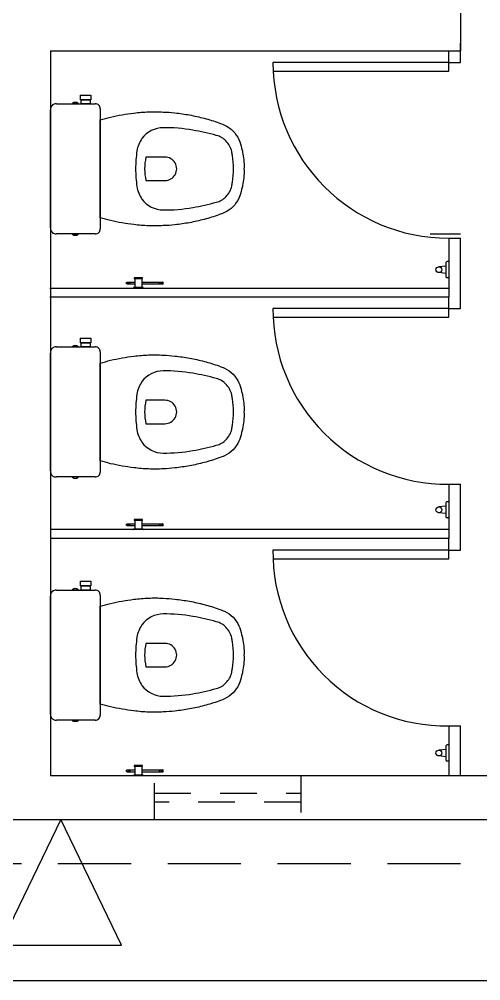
# Model space of a CAD drawing. Header units: millimetres. Extents: x 999 to 1260, y -38 to 225.
# Drawn here: x 1070.685 to 1072.261, y 76.857 to 80.139 of the extents above; entities that cross this region are included whole.
import ezdxf
from ezdxf.enums import TextEntityAlignment as Align

# ---------------------------------------------------------------- set-up
doc = ezdxf.new("R2010")
doc.units = ezdxf.units.MM
doc.linetypes.add('HIDDEN', pattern=[0.375, 0.25, -0.125])
doc.linetypes.add('HIDDEN2', pattern=[0.1875, 0.125, -0.0625])
doc.layers.add('I-ARQ', color=8, linetype='Continuous')
doc.styles.add('ROMANS', font='romans', dxfattribs={"oblique": 15})

# ---------------------------------------------------------------- blocks, each defined once
blk = doc.blocks.new('praça')
at = {"layer": 'I-ARQ', "linetype": 'HIDDEN'}
blk.add_line((1253.1208, 36.8394), (1253.1208, 14.8994), dxfattribs=at)
at = {"layer": 'I-ARQ'}
for p, q in [((1252.7208, 15.8444), (1252.7208, 34.9944)), ((1252.7208, 15.8444), (1252.7208, 34.9944)), ((1252.7208, 15.8444), (1252.7208, 34.9944)), ((1253.2708, 20.4819), (1253.2708, 16.0444)), ((1255.0558, 19.9919), (1255.0558, 18.6301)), ((1255.0858, 19.9919), (1255.0858, 18.6301)), ((1253.4208, 16.0444), (1253.4208, 19.9901)), ((1255.8958, 19.9901), (1253.4208, 19.9901)), ((1253.6106, 19.8368), (1253.6106, 19.9693)), ((1253.6315, 19.9901), (1254.0338, 19.9901)), ((1254.0546, 19.9693), (1254.0546, 19.8368)), ((1254.2308, 18.6301), (1254.2308, 19.9901)), ((1254.2608, 18.6301), (1254.2608, 19.9901)), ((1254.4406, 19.8368), (1254.4406, 19.9693)), ((1254.4615, 19.9901), (1254.8638, 19.9901)), ((1254.8846, 19.9693), (1254.8846, 19.8368)), ((1255.2706, 19.8368), (1255.2706, 19.9693)), ((1255.2915, 19.9901), (1255.6938, 19.9901)), ((1255.7146, 19.9693), (1255.7146, 19.8368)), ((1255.8958, 19.9901), (1255.8958, 18.6301)), ((1254.0376, 19.8201), (1253.6276, 19.8201)), ((1254.8676, 19.8201), (1254.4576, 19.8201)), ((1255.6976, 19.8201), (1255.2876, 19.8201)), ((1253.4229, 19.6751), (1253.4229, 19.705)), ((1253.4523, 19.7016), (1253.4229, 19.7016)), ((1253.4346, 19.7278), (1253.4346, 19.7016)), ((1253.4346, 19.7239), (1253.4406, 19.7239)), ((1253.4346, 19.7218), (1253.4406, 19.7218)), ((1253.4346, 19.7178), (1253.4406, 19.7178)), ((1253.4406, 19.7278), (1253.4406, 19.7016)), ((1253.4523, 19.6771), (1253.4523, 19.703)), ((1253.4558, 19.6771), (1253.4558, 19.703)), ((1254.2629, 19.6751), (1254.2629, 19.705)), ((1254.2923, 19.7016), (1254.2629, 19.7016)), ((1254.2746, 19.7278), (1254.2746, 19.7016)), ((1254.2746, 19.7239), (1254.2806, 19.7239)), ((1254.2746, 19.7218), (1254.2806, 19.7218)), ((1254.2746, 19.7178), (1254.2806, 19.7178)), ((1254.2806, 19.7278), (1254.2806, 19.7016)), ((1254.2923, 19.6771), (1254.2923, 19.703)), ((1254.2958, 19.6771), (1254.2958, 19.703)), ((1255.0879, 19.6751), (1255.0879, 19.705)), ((1255.1173, 19.7016), (1255.0879, 19.7016)), ((1255.0996, 19.7278), (1255.0996, 19.7016)), ((1255.0996, 19.7239), (1255.1056, 19.7239)), ((1255.0996, 19.7218), (1255.1056, 19.7218)), ((1255.0996, 19.7178), (1255.1056, 19.7178)), ((1255.1056, 19.7278), (1255.1056, 19.7016)), ((1255.1173, 19.6771), (1255.1173, 19.703)), ((1255.1208, 19.6771), (1255.1208, 19.703)), ((1253.4523, 19.6785), (1253.4229, 19.6785)), ((1253.4346, 19.6785), (1253.4346, 19.6071)), ((1253.4406, 19.6785), (1253.4406, 19.6071)), ((1254.2923, 19.6785), (1254.2629, 19.6785)), ((1254.2746, 19.6785), (1254.2746, 19.6071)), ((1254.2806, 19.6785), (1254.2806, 19.6071)), ((1255.1173, 19.6785), (1255.0879, 19.6785)), ((1255.0996, 19.6785), (1255.0996, 19.6071)), ((1255.1056, 19.6785), (1255.1056, 19.6071)), ((1253.4346, 19.6171), (1253.4406, 19.6171)), ((1253.4346, 19.612), (1253.4406, 19.612)), ((1253.4346, 19.6087), (1253.4406, 19.6087)), ((1253.4347, 19.6062), (1253.4405, 19.6062)), ((1254.2746, 19.6171), (1254.2806, 19.6171)), ((1254.2746, 19.612), (1254.2806, 19.612)), ((1254.2746, 19.6087), (1254.2806, 19.6087)), ((1254.2747, 19.6062), (1254.2805, 19.6062)), ((1255.0996, 19.6171), (1255.1056, 19.6171)), ((1255.0996, 19.612), (1255.1056, 19.612)), ((1255.0996, 19.6087), (1255.1056, 19.6087)), ((1255.0997, 19.6062), (1255.1055, 19.6062)), ((1254.1608, 19.2301), (1254.1608, 18.6301)), ((1254.1908, 18.6301), (1254.1908, 19.2301)), ((1254.9858, 19.2301), (1254.9858, 18.6301)), ((1255.0158, 18.6301), (1255.0158, 19.2301)), ((1255.8258, 19.2301), (1255.8258, 18.6301)), ((1255.8558, 18.6301), (1255.8558, 19.2301)), ((1255.2708, 18.6929), (1255.2708, 18.5901)), ((1253.4856, 18.6401), (1253.4882, 18.6635)), ((1253.5107, 18.6401), (1253.5082, 18.6635)), ((1254.3156, 18.6401), (1254.3182, 18.6635)), ((1254.3407, 18.6401), (1254.3382, 18.6635)), ((1255.1356, 18.6401), (1255.1382, 18.6635)), ((1255.1607, 18.6401), (1255.1582, 18.6635)), ((1253.5908, 18.6301), (1253.4208, 18.6301)), ((1253.4709, 18.6301), (1253.4709, 18.6351)), ((1253.5257, 18.6301), (1253.4709, 18.6301)), ((1253.5207, 18.6401), (1253.4759, 18.6401)), ((1253.5257, 18.6301), (1253.5257, 18.6351)), ((1253.5908, 18.6301), (1253.5908, 18.5901)), ((1254.1608, 18.6301), (1254.1908, 18.6301)), ((1254.1808, 18.6301), (1254.2308, 18.6301)), ((1254.1908, 18.6301), (1254.1908, 18.5901)), ((1254.4158, 18.6301), (1254.2308, 18.6301)), ((1254.3009, 18.6301), (1254.3009, 18.6351)), ((1254.3557, 18.6301), (1254.3009, 18.6301)), ((1254.3507, 18.6401), (1254.3059, 18.6401)), ((1254.3557, 18.6301), (1254.3557, 18.6351)), ((1254.4158, 18.6301), (1254.4158, 18.5901)), ((1254.4158, 18.6301), (1254.4158, 18.5901)), ((1254.9858, 18.6301), (1255.0158, 18.6301)), ((1255.0158, 18.6301), (1255.0158, 18.5901)), ((1255.0158, 18.6301), (1255.0558, 18.6301)), ((1255.2558, 18.6301), (1255.0558, 18.6301)), ((1255.1209, 18.6301), (1255.1209, 18.6351)), ((1255.1757, 18.6301), (1255.1209, 18.6301)), ((1255.1707, 18.6401), (1255.1259, 18.6401)), ((1255.1757, 18.6301), (1255.1757, 18.6351)), ((1255.2558, 18.6301), (1255.2558, 18.5901)), ((1255.8258, 18.6301), (1255.8558, 18.6301)), ((1255.8558, 18.6301), (1255.8558, 18.5901)), ((1255.8558, 18.6301), (1255.8958, 18.6301)), ((1255.8958, 18.6401), (1255.8958, 18.6301)), ((1255.8958, 18.6301), (1255.8958, 18.6301)), ((1255.8958, 18.6301), (1255.8958, 18.5901)), ((1253.4208, 18.5901), (1253.5908, 18.5901)), ((1254.1908, 18.5901), (1254.4158, 18.5901)), ((1255.0158, 18.5901), (1255.0558, 18.5901)), ((1255.0558, 18.5901), (1255.0858, 18.5901)), ((1255.0558, 18.5901), (1255.0858, 18.5901)), ((1255.0658, 18.5901), (1255.2558, 18.5901)), ((1255.8558, 18.5901), (1255.8658, 18.5901)), ((1255.8658, 18.5901), (1255.8958, 18.5901)), ((1255.8658, 18.5901), (1255.8958, 18.5901)), ((1255.8908, 18.5901), (1255.8958, 18.5901)), ((1255.8911, 18.5901), (1255.9211, 18.5901)), ((1259.5908, 18.5901), (1255.8958, 18.5901))]:
    blk.add_line(p, q, dxfattribs=at)
at = {"layer": 'I-ARQ', "ltscale": 10}
for p, q in [((1253.2708, 19.9551), (1252.8426, 20.1633)), ((1252.8426, 20.1633), (1252.8426, 19.747)), ((1252.8426, 19.747), (1253.2708, 19.9551))]:
    blk.add_line(p, q, dxfattribs=at)
at = {"layer": 'I-ARQ', "linetype": 'ByBlock'}
for p, q in [((1254.0846, 19.8881), (1254.0686, 19.8881)), ((1254.0686, 19.8521), (1254.0686, 19.8881)), ((1254.0846, 19.8881), (1254.0846, 19.8521)), ((1254.9146, 19.8881), (1254.8986, 19.8881)), ((1254.8986, 19.8521), (1254.8986, 19.8881)), ((1254.9146, 19.8881), (1254.9146, 19.8521)), ((1255.7446, 19.8881), (1255.7286, 19.8881)), ((1255.7286, 19.8521), (1255.7286, 19.8881)), ((1255.7446, 19.8881), (1255.7446, 19.8521)), ((1254.0846, 19.8521), (1254.0686, 19.8521)), ((1254.9146, 19.8521), (1254.8986, 19.8521)), ((1255.7446, 19.8521), (1255.7286, 19.8521))]:
    blk.add_line(p, q, dxfattribs=at)
at = {"layer": 'I-ARQ', "linetype": 'HIDDEN2'}
for p, q in [((1253.2708, 19.6351), (1253.4208, 19.6351)), ((1253.3308, 19.1351), (1253.3308, 19.6351)), ((1253.3608, 19.6351), (1253.3608, 19.1351)), ((1253.4208, 19.1351), (1253.2708, 19.1351))]:
    blk.add_line(p, q, dxfattribs=at)
at = {"layer": 'I-ARQ', "linetype": 'ByBlock'}
for points in [[(1253.6106, 19.9141), (1253.6106, 19.8961), (1253.6078, 19.8961, -0.197763), (1253.6076, 19.8962, -0.161404), (1253.6046, 19.9051, -0.158802), (1253.6076, 19.914, -0.197763), (1253.6078, 19.9141)], [(1254.0575, 19.9141, -0.197763), (1254.0577, 19.914, -0.15883), (1254.0606, 19.9051, -0.161377), (1254.0577, 19.8962, -0.197763), (1254.0575, 19.8961), (1254.0546, 19.8961), (1254.0546, 19.9141)], [(1254.4406, 19.9141), (1254.4406, 19.8961), (1254.4378, 19.8961, -0.197763), (1254.4376, 19.8962, -0.161404), (1254.4346, 19.9051, -0.158802), (1254.4376, 19.914, -0.197763), (1254.4378, 19.9141)], [(1254.8875, 19.9141, -0.197763), (1254.8877, 19.914, -0.15883), (1254.8906, 19.9051, -0.161377), (1254.8877, 19.8962, -0.197763), (1254.8875, 19.8961), (1254.8846, 19.8961), (1254.8846, 19.9141)], [(1255.2706, 19.9141), (1255.2706, 19.8961), (1255.2678, 19.8961, -0.197763), (1255.2676, 19.8962, -0.161404), (1255.2646, 19.9051, -0.158802), (1255.2676, 19.914, -0.197763), (1255.2678, 19.9141)], [(1255.7175, 19.9141, -0.197763), (1255.7177, 19.914, -0.15883), (1255.7206, 19.9051, -0.161377), (1255.7177, 19.8962, -0.197763), (1255.7175, 19.8961), (1255.7146, 19.8961), (1255.7146, 19.9141)]]:
    blk.add_lwpolyline(points, format="xyb", close=True, dxfattribs=at)
for points in [[(1254.0686, 19.8856), (1254.0686, 19.8546), (1254.0546, 19.8546), (1254.0546, 19.8856)], [(1254.8986, 19.8856), (1254.8986, 19.8546), (1254.8846, 19.8546), (1254.8846, 19.8856)], [(1255.7286, 19.8856), (1255.7286, 19.8546), (1255.7146, 19.8546), (1255.7146, 19.8856)]]:
    blk.add_lwpolyline(points, close=True, dxfattribs=at)
at = {"layer": 'I-ARQ'}
for points in [[(1253.9996, 19.8201, 0.003882), (1254.0091, 19.7851, -0.024258), (1254.0231, 19.7051, -0.02486), (1254.0271, 19.6551, -0.033324), (1254.0266, 19.6051, -0.02486), (1254.0236, 19.5651, -0.012268), (1254.0166, 19.5151, -0.015806), (1254.0051, 19.4651, -0.026699), (1253.9896, 19.4151, -0.021919), (1253.9821, 19.3951, -0.174675), (1253.9326, 19.3466, -0.045452), (1253.9026, 19.3371, -0.022856), (1253.8898, 19.3339, -0.041289), (1253.8631, 19.3299, -0.039166), (1253.8574, 19.3294, -0.012899), (1253.8555, 19.3295, -0.04333), (1253.8326, 19.3291, -0.04333), (1253.8098, 19.3295, -0.052091), (1253.8022, 19.3299, -0.041289), (1253.7755, 19.3339, -0.022856), (1253.7626, 19.3371, -0.045452), (1253.7326, 19.3466, -0.174675), (1253.6831, 19.3951, -0.021919), (1253.6756, 19.4151, -0.026699), (1253.6601, 19.4651, -0.015806), (1253.6486, 19.5151, -0.012268), (1253.6416, 19.5651, -0.02486), (1253.6386, 19.6051, -0.033324), (1253.6381, 19.6551, -0.02486), (1253.6421, 19.7051, -0.024258), (1253.6561, 19.7851, 0.003882), (1253.6656, 19.8201)], [(1254.8296, 19.8201, 0.003882), (1254.8391, 19.7851, -0.024258), (1254.8531, 19.7051, -0.02486), (1254.8571, 19.6551, -0.033324), (1254.8566, 19.6051, -0.02486), (1254.8536, 19.5651, -0.012268), (1254.8466, 19.5151, -0.015806), (1254.8351, 19.4651, -0.026699), (1254.8196, 19.4151, -0.021919), (1254.8121, 19.3951, -0.174675), (1254.7626, 19.3466, -0.045452), (1254.7326, 19.3371, -0.022856), (1254.7198, 19.3339, -0.041289), (1254.6931, 19.3299, -0.039166), (1254.6874, 19.3294, -0.012899), (1254.6855, 19.3295, -0.04333), (1254.6626, 19.3291, -0.04333), (1254.6398, 19.3295, -0.052091), (1254.6322, 19.3299, -0.041289), (1254.6055, 19.3339, -0.022856), (1254.5926, 19.3371, -0.045452), (1254.5626, 19.3466, -0.174675), (1254.5131, 19.3951, -0.021919), (1254.5056, 19.4151, -0.026699), (1254.4901, 19.4651, -0.015806), (1254.4786, 19.5151, -0.012268), (1254.4716, 19.5651, -0.02486), (1254.4686, 19.6051, -0.033324), (1254.4681, 19.6551, -0.02486), (1254.4721, 19.7051, -0.024258), (1254.4861, 19.7851, 0.003882), (1254.4956, 19.8201)], [(1255.6596, 19.8201, 0.003882), (1255.6691, 19.7851, -0.024258), (1255.6831, 19.7051, -0.02486), (1255.6871, 19.6551, -0.033324), (1255.6866, 19.6051, -0.02486), (1255.6836, 19.5651, -0.012268), (1255.6766, 19.5151, -0.015806), (1255.6651, 19.4651, -0.026699), (1255.6496, 19.4151, -0.021919), (1255.6421, 19.3951, -0.174675), (1255.5926, 19.3466, -0.045452), (1255.5626, 19.3371, -0.022856), (1255.5498, 19.3339, -0.041289), (1255.5231, 19.3299, -0.039166), (1255.5174, 19.3294, -0.012899), (1255.5155, 19.3295, -0.04333), (1255.4926, 19.3291, -0.04333), (1255.4698, 19.3295, -0.052091), (1255.4622, 19.3299, -0.041289), (1255.4355, 19.3339, -0.022856), (1255.4226, 19.3371, -0.045452), (1255.3926, 19.3466, -0.174675), (1255.3431, 19.3951, -0.021919), (1255.3356, 19.4151, -0.026699), (1255.3201, 19.4651, -0.015806), (1255.3086, 19.5151, -0.012268), (1255.3016, 19.5651, -0.02486), (1255.2986, 19.6051, -0.033324), (1255.2981, 19.6551, -0.02486), (1255.3021, 19.7051, -0.024258), (1255.3161, 19.7851, 0.003882), (1255.3256, 19.8201)], [(1253.7291, 19.6774, 0.234638), (1253.6921, 19.6051, 0.044666), (1253.7007, 19.5041, 0.031515), (1253.7188, 19.4236, 0.151063), (1253.7374, 19.3908, 0.148094), (1253.7739, 19.3708, 0.031073), (1253.7875, 19.3686, 0.035055), (1253.8326, 19.3646, 0.035055), (1253.8778, 19.3686, 0.031073), (1253.8914, 19.3708, 0.148094), (1253.9278, 19.3908, 0.151063), (1253.9465, 19.4236, 0.031515), (1253.9646, 19.5041, 0.044666), (1253.9731, 19.6051, 0.234638), (1253.9362, 19.6774, 0.129345), (1253.8935, 19.6945, 0.041331), (1253.8326, 19.6991, 0.041331), (1253.7718, 19.6945, 0.129345)], [(1254.5591, 19.6774, 0.234638), (1254.5221, 19.6051, 0.044666), (1254.5307, 19.5041, 0.031515), (1254.5488, 19.4236, 0.151063), (1254.5674, 19.3908, 0.148094), (1254.6039, 19.3708, 0.031073), (1254.6175, 19.3686, 0.035055), (1254.6626, 19.3646, 0.035055), (1254.7078, 19.3686, 0.031073), (1254.7214, 19.3708, 0.148094), (1254.7578, 19.3908, 0.151063), (1254.7765, 19.4236, 0.031515), (1254.7946, 19.5041, 0.044666), (1254.8031, 19.6051, 0.234638), (1254.7662, 19.6774, 0.129345), (1254.7235, 19.6945, 0.041331), (1254.6626, 19.6991, 0.041331), (1254.6018, 19.6945, 0.129345)], [(1255.3891, 19.6774, 0.234638), (1255.3521, 19.6051, 0.044666), (1255.3607, 19.5041, 0.031515), (1255.3788, 19.4236, 0.151063), (1255.3974, 19.3908, 0.148094), (1255.4339, 19.3708, 0.031073), (1255.4475, 19.3686, 0.035055), (1255.4926, 19.3646, 0.035055), (1255.5378, 19.3686, 0.031073), (1255.5514, 19.3708, 0.148094), (1255.5878, 19.3908, 0.151063), (1255.6065, 19.4236, 0.031515), (1255.6246, 19.5041, 0.044666), (1255.6331, 19.6051, 0.234638), (1255.5962, 19.6774, 0.129345), (1255.5535, 19.6945, 0.041331), (1255.4926, 19.6991, 0.041331), (1255.4318, 19.6945, 0.129345)]]:
    blk.add_lwpolyline(points, format="xyb", close=True, dxfattribs=at)
at = {"layer": 'I-ARQ', "linetype": 'ByBlock'}
for points in [[(1253.7926, 19.6641), (1253.7926, 19.5989, 1.002091), (1253.8726, 19.5991), (1253.8726, 19.6641, 0.054282), (1253.8326, 19.6684, 0.054282), (1253.7926, 19.6641, -1.56536)], [(1254.6226, 19.6641), (1254.6226, 19.5989, 1.002091), (1254.7026, 19.5991), (1254.7026, 19.6641, 0.054282), (1254.6626, 19.6684, 0.054282), (1254.6226, 19.6641, -1.56536)], [(1255.4526, 19.6641), (1255.4526, 19.5989, 1.002091), (1255.5326, 19.5991), (1255.5326, 19.6641, 0.054282), (1255.4926, 19.6684, 0.054282), (1255.4526, 19.6641, -1.56536)]]:
    blk.add_lwpolyline(points, format="xyb", dxfattribs=at)
at = {"layer": 'I-ARQ'}
for centre, radius in [((1253.4376, 19.7278), 0.003), ((1254.2776, 19.7278), 0.003), ((1255.1026, 19.7278), 0.003), ((1253.4982, 18.6635), 0.01), ((1254.3282, 18.6635), 0.01), ((1255.1482, 18.6635), 0.01)]:
    blk.add_circle(centre, radius, dxfattribs=at)
for centre, radius, start, end in [((1253.6295, 19.9712), 0.019, 84.255, 185.745), ((1254.0357, 19.9712), 0.019, 354.255, 95.745), ((1254.4595, 19.9712), 0.019, 84.255, 185.745), ((1254.8657, 19.9712), 0.019, 354.255, 95.745), ((1255.2895, 19.9712), 0.019, 84.255, 185.745), ((1255.6957, 19.9712), 0.019, 354.255, 95.745), ((1253.627, 19.8364), 0.0164, 178.7026, 272.174), ((1254.0383, 19.8364), 0.0164, 267.826, 1.2974), ((1254.457, 19.8364), 0.0164, 178.7026, 272.174), ((1254.8683, 19.8364), 0.0164, 267.826, 1.2974), ((1255.287, 19.8364), 0.0164, 178.7026, 272.174), ((1255.6983, 19.8364), 0.0164, 267.826, 1.2974), ((1253.4219, 19.7054), 0.00108, 342.7498, 197.2502), ((1253.4541, 19.7026), 0.00182, 13.2763, 166.7237), ((1254.2619, 19.7054), 0.00108, 342.7498, 197.2502), ((1254.2941, 19.7026), 0.00182, 13.2763, 166.7237), ((1255.0869, 19.7054), 0.00108, 342.7498, 197.2502), ((1255.1191, 19.7026), 0.00182, 13.2763, 166.7237), ((1253.4219, 19.6748), 0.00108, 162.7498, 17.2502), ((1253.4541, 19.6775), 0.00182, 193.2763, 346.7237), ((1254.2619, 19.6748), 0.00108, 162.7498, 17.2502), ((1254.2941, 19.6775), 0.00182, 193.2763, 346.7237), ((1255.0869, 19.6748), 0.00108, 162.7498, 17.2502), ((1255.1191, 19.6775), 0.00182, 193.2763, 346.7237), ((1253.4376, 19.6071), 0.003, 180, 360), ((1254.2776, 19.6071), 0.003, 180, 360), ((1255.1026, 19.6071), 0.003, 180, 360), ((1254.1825, 18.6384), 0.5917, 89.1906, 180.8094), ((1255.0116, 18.6343), 0.5958, 89.5965, 180.4035), ((1255.8558, 18.6301), 0.6, 90, 180), ((1253.4759, 18.6351), 0.005, 90, 180), ((1253.5207, 18.6351), 0.005, 360, 90), ((1254.3059, 18.6351), 0.005, 90, 180), ((1254.3507, 18.6351), 0.005, 360, 90), ((1255.1259, 18.6351), 0.005, 90, 180), ((1255.1707, 18.6351), 0.005, 360, 90)]:
    blk.add_arc(centre, radius, start, end, dxfattribs=at)
at = {"layer": 'I-ARQ', "width": 1, "flags": 3}
blk.add_attdef('CODIGO', text='', height=0.024, rotation=360, dxfattribs=at).set_placement((1257.0158, 34.8444), align=Align.MIDDLE)
at = {"layer": 'I-ARQ', "text_generation_flag": 4, "width": 1, "flags": 3}
blk.add_attdef('CODIGO', text='', height=0.024, rotation=360, dxfattribs=at).set_placement((1258.8708, 16.0277), align=Align.MIDDLE)
at = {"layer": 'I-ARQ', "style": 'ROMANS', "width": 1}
blk.add_attdef('0.00', (1278.7034, -45.8668), '', height=0.36, dxfattribs=at)

msp = doc.modelspace()

# ---------------------------------------------------------------- block references
at = {"layer": 'I-ARQ', "rotation": 90}
msp.add_blockref('praça', (1090.7819, -1175.8639), dxfattribs=at)

doc.saveas('drawing.dxf')
